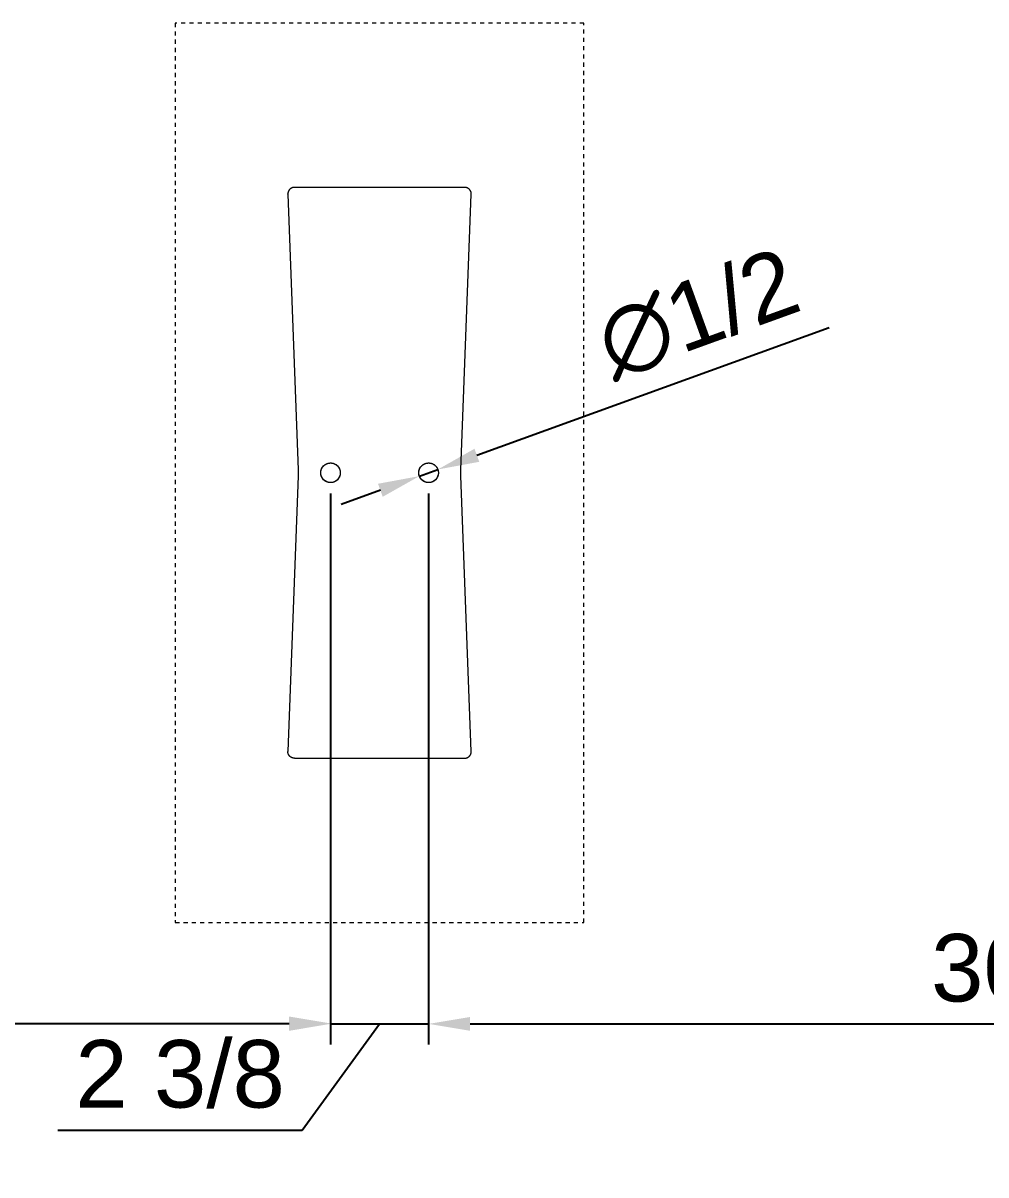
# Model space of a CAD drawing. Header units: inches. Extents: x 1 to 179, y 2 to 121.
# Drawn here: x 38.49 to 61.68, y 2.33 to 30.06 of the extents above; entities that cross this region are included whole.
import ezdxf

# ---------------------------------------------------------------- set-up
doc = ezdxf.new("R2010")
doc.units = ezdxf.units.IN
doc.linetypes.add('HIDDEN', pattern=[1.905, 1.27, -0.635])
for name, color, linetype, lineweight in [('ZANO_R', 7, 'Continuous', 0), ('ZANO_R_przerywana', 250, 'HIDDEN', 0), ('ZANO_W', 1, 'Continuous', 0)]:
    doc.layers.add(name, color=color, linetype=linetype, lineweight=lineweight)
doc.styles.get("Standard").update_dxf_attribs({"font": 'arial.ttf'})
doc.dimstyles.new('amerykanie', dxfattribs={"dimtxt": 50, "dimasz": 50, "dimexe": 0.5, "dimexo": 0.5, "dimgap": 1, "dimtad": 1, "dimdec": 0, "dimzin": 0, "dimlunit": 5, "dimtxsty": 'Standard', "dimcen": 0.09, "dimclrd": 1, "dimclre": 1, "dimclrt": 1, "dimazin": 0, "dimtfac": 1, "dimtdec": 0, "dimtmove": 0, "dimatfit": 3, "dimfxl": 1, "dimtzin": 0, "dimarcsym": 1})

# ---------------------------------------------------------------- blocks, each defined once
blk = doc.blocks.new('*D406')
at = {"layer": 'ZANO_W', "color": 1, "lineweight": -2}
for p, q in [((15.379, 18.737), (15.379, 5.482)), ((45.891, 18.737), (45.891, 5.482)), ((16.379, 5.982), (44.891, 5.982))]:
    blk.add_line(p, q, dxfattribs=at)
at = {"layer": 'ZANO_W', "color": 1}
for points in [[(16.379, 6.149), (16.379, 5.816), (15.379, 5.982)], [(44.891, 5.816), (44.891, 6.149), (45.891, 5.982)]]:
    blk.add_solid(points, dxfattribs=at)
at = {"layer": 'ZANO_W', "color": 1, "insert": (30.635, 7.323), "char_height": 1.625, "attachment_point": 5}
blk.add_mtext('30 1/2', dxfattribs=at)
blk = doc.blocks.new('*D407')
at = {"layer": 'ZANO_W', "color": 1, "lineweight": -2}
for p, q in [((45.891, 18.737), (45.891, 5.471)), ((48.253, 18.737), (48.253, 5.471)), ((44.891, 5.971), (43.891, 5.971)), ((45.21, 3.416), (47.072, 5.971)), ((45.891, 5.971), (48.253, 5.971)), ((49.253, 5.971), (50.253, 5.971)), ((39.327, 3.416), (45.21, 3.416))]:
    blk.add_line(p, q, dxfattribs=at)
at = {"layer": 'ZANO_W', "color": 1}
for points in [[(44.891, 5.804), (44.891, 6.137), (45.891, 5.971)], [(49.253, 6.137), (49.253, 5.804), (48.253, 5.971)]]:
    blk.add_solid(points, dxfattribs=at)
at = {"layer": 'ZANO_W', "color": 1, "insert": (42.269, 4.757), "char_height": 1.625, "attachment_point": 5}
blk.add_mtext('2 3/8', dxfattribs=at)
blk = doc.blocks.new('*D408')
at = {"layer": 'ZANO_W', "color": 1, "lineweight": -2}
for p, q in [((48.253, 18.737), (48.253, 5.471)), ((78.765, 18.737), (78.765, 5.471)), ((49.253, 5.971), (77.765, 5.971))]:
    blk.add_line(p, q, dxfattribs=at)
at = {"layer": 'ZANO_W', "color": 1}
for points in [[(49.253, 6.137), (49.253, 5.804), (48.253, 5.971)], [(77.765, 5.804), (77.765, 6.137), (78.765, 5.971)]]:
    blk.add_solid(points, dxfattribs=at)
at = {"layer": 'ZANO_W', "color": 1, "insert": (63.509, 7.311), "char_height": 1.625, "attachment_point": 5}
blk.add_mtext('30 1/2', dxfattribs=at)
blk = doc.blocks.new('*D414')
at = {"layer": 'ZANO_W', "color": 1, "lineweight": -2}
for p, q in [((49.415, 19.658), (57.896, 22.731)), ((48.031, 19.157), (48.475, 19.317)), ((47.091, 18.816), (46.15, 18.475))]:
    blk.add_line(p, q, dxfattribs=at)
at = {"layer": 'ZANO_W', "color": 1}
for points in [[(49.358, 19.815), (49.472, 19.501), (48.475, 19.317)], [(47.147, 18.659), (47.034, 18.973), (48.031, 19.157)]]:
    blk.add_solid(points, dxfattribs=at)
at = {"layer": 'ZANO_W', "color": 1, "insert": (54.743, 23.051), "char_height": 1.625, "attachment_point": 5, "rotation": 19.9161}
blk.add_mtext('∅1/2', dxfattribs=at)

msp = doc.modelspace()

# ---------------------------------------------------------------- linework, layer by layer
at = {"layer": 'ZANO_R'}
for p, q in [((44.91722, 26.06827), (44.91322, 26.06467)), ((44.92133, 26.07173), (44.91722, 26.06827)), ((44.92556, 26.07506), (44.92133, 26.07173)), ((44.9299, 26.07823), (44.92556, 26.07506)), ((44.93434, 26.08126), (44.9299, 26.07823)), ((44.93889, 26.08413), (44.93434, 26.08126)), ((44.94353, 26.08684), (44.93889, 26.08413)), ((44.94826, 26.0894), (44.94353, 26.08684)), ((44.95308, 26.09179), (44.94826, 26.0894)), ((44.95797, 26.09402), (44.95308, 26.09179)), ((44.96294, 26.09608), (44.95797, 26.09402)), ((44.96798, 26.09796), (44.96294, 26.09608)), ((44.97307, 26.09968), (44.96798, 26.09796)), ((44.97822, 26.10122), (44.97307, 26.09968)), ((44.98343, 26.10258), (44.97822, 26.10122)), ((44.98867, 26.10376), (44.98343, 26.10258)), ((44.99395, 26.10477), (44.98867, 26.10376)), ((44.99927, 26.10559), (44.99395, 26.10477)), ((45.00461, 26.10623), (44.99927, 26.10559)), ((45.00997, 26.10669), (45.00461, 26.10623)), ((45.01534, 26.10696), (45.00997, 26.10669)), ((45.02071, 26.10706), (45.01534, 26.10696)), ((49.12282, 26.10706), (45.02071, 26.10706)), ((49.1282, 26.10696), (49.12282, 26.10706)), ((49.13359, 26.10669), (49.1282, 26.10696)), ((49.13895, 26.10623), (49.13359, 26.10669)), ((49.1443, 26.10558), (49.13895, 26.10623)), ((49.14963, 26.10476), (49.1443, 26.10558)), ((49.15492, 26.10375), (49.14963, 26.10476)), ((49.16018, 26.10256), (49.15492, 26.10375)), ((49.16539, 26.10119), (49.16018, 26.10256)), ((49.17055, 26.09964), (49.16539, 26.10119)), ((49.17566, 26.09792), (49.17055, 26.09964)), ((49.18071, 26.09603), (49.17566, 26.09792)), ((49.18568, 26.09396), (49.18071, 26.09603)), ((49.19059, 26.09173), (49.18568, 26.09396)), ((49.19541, 26.08932), (49.19059, 26.09173)), ((49.20015, 26.08676), (49.19541, 26.08932)), ((49.2048, 26.08403), (49.20015, 26.08676)), ((49.20935, 26.08115), (49.2048, 26.08403)), ((49.2138, 26.07811), (49.20935, 26.08115)), ((49.21815, 26.07492), (49.2138, 26.07811)), ((49.22238, 26.07159), (49.21815, 26.07492)), ((49.22649, 26.06811), (49.22238, 26.07159)), ((49.23049, 26.06449), (49.22649, 26.06811)), ((44.86332, 25.95495), (44.86323, 25.94957)), ((44.86326, 25.94662), (44.86323, 25.94957)), ((44.86334, 25.94366), (44.86326, 25.94662)), ((44.8636, 25.96032), (44.86332, 25.95495)), ((44.86334, 25.94366), (45.11278, 19.31096)), ((44.86406, 25.96568), (44.8636, 25.96032)), ((44.8647, 25.97102), (44.86406, 25.96568)), ((44.86552, 25.97633), (44.8647, 25.97102)), ((44.86653, 25.98162), (44.86552, 25.97633)), ((44.86771, 25.98686), (44.86653, 25.98162)), ((44.86907, 25.99206), (44.86771, 25.98686)), ((44.87061, 25.99722), (44.86907, 25.99206)), ((44.87232, 26.00231), (44.87061, 25.99722)), ((44.87421, 26.00735), (44.87232, 26.00231)), ((44.87627, 26.01232), (44.87421, 26.00735)), ((44.8785, 26.01721), (44.87627, 26.01232)), ((44.88089, 26.02203), (44.8785, 26.01721)), ((44.88344, 26.02676), (44.88089, 26.02203)), ((44.88616, 26.0314), (44.88344, 26.02676)), ((44.88903, 26.03595), (44.88616, 26.0314)), ((44.89206, 26.04039), (44.88903, 26.03595)), ((44.89523, 26.04473), (44.89206, 26.04039)), ((44.89855, 26.04896), (44.89523, 26.04473)), ((44.90202, 26.05307), (44.89855, 26.04896)), ((44.90562, 26.05706), (44.90202, 26.05307)), ((44.90936, 26.06093), (44.90562, 26.05706)), ((44.91322, 26.06467), (44.90936, 26.06093)), ((49.03075, 19.31096), (49.28018, 25.94366)), ((49.23436, 26.06074), (49.23049, 26.06449)), ((49.2381, 26.05686), (49.23436, 26.06074)), ((49.2417, 26.05285), (49.2381, 26.05686)), ((49.24516, 26.04873), (49.2417, 26.05285)), ((49.24848, 26.04448), (49.24516, 26.04873)), ((49.25166, 26.04013), (49.24848, 26.04448)), ((49.25468, 26.03567), (49.25166, 26.04013)), ((49.25755, 26.0311), (49.25468, 26.03567)), ((49.26026, 26.02645), (49.25755, 26.0311)), ((49.26281, 26.0217), (49.26026, 26.02645)), ((49.26519, 26.01687), (49.26281, 26.0217)), ((49.26741, 26.01196), (49.26519, 26.01687)), ((49.26946, 26.00697), (49.26741, 26.01196)), ((49.27134, 26.00192), (49.26946, 26.00697)), ((49.27305, 25.99681), (49.27134, 26.00192)), ((49.27457, 25.99164), (49.27305, 25.99681)), ((49.27592, 25.98642), (49.27457, 25.99164)), ((49.2771, 25.98116), (49.27592, 25.98642)), ((49.27809, 25.97587), (49.2771, 25.98116)), ((49.27889, 25.97054), (49.27809, 25.97587)), ((49.27952, 25.96519), (49.27889, 25.97054)), ((49.27996, 25.95982), (49.27952, 25.96519)), ((49.28022, 25.95443), (49.27996, 25.95982)), ((49.28018, 25.94366), (49.28029, 25.94904)), ((49.28029, 25.94904), (49.28022, 25.95443)), ((45.72508, 19.40545), (45.73099, 19.41106)), ((45.73099, 19.41106), (45.73709, 19.41647)), ((45.73709, 19.41647), (45.74338, 19.42166)), ((45.74338, 19.42166), (45.74984, 19.42664)), ((45.74984, 19.42664), (45.75647, 19.43139)), ((45.75647, 19.43139), (45.76326, 19.4359)), ((45.76326, 19.4359), (45.77021, 19.44018)), ((45.77021, 19.44018), (45.77729, 19.44422)), ((45.77729, 19.44422), (45.78451, 19.44801)), ((45.78451, 19.44801), (45.79186, 19.45155)), ((45.79186, 19.45155), (45.79932, 19.45483)), ((45.79932, 19.45483), (45.8069, 19.45785)), ((45.8069, 19.45785), (45.81457, 19.46061)), ((45.81457, 19.46061), (45.82233, 19.4631)), ((45.82233, 19.4631), (45.83018, 19.46533)), ((45.83018, 19.46533), (45.8381, 19.46728)), ((45.8381, 19.46728), (45.84608, 19.46896)), ((45.84608, 19.46896), (45.85411, 19.47036)), ((45.85411, 19.47036), (45.86219, 19.47148)), ((45.86219, 19.47148), (45.8703, 19.47232)), ((45.8703, 19.47232), (45.87844, 19.47288)), ((45.87844, 19.47288), (45.88658, 19.47317)), ((45.88658, 19.47317), (45.89474, 19.47317)), ((45.89474, 19.47317), (45.90289, 19.47288)), ((45.90289, 19.47288), (45.91102, 19.47232)), ((45.91102, 19.47232), (45.91914, 19.47148)), ((45.91914, 19.47148), (45.92721, 19.47036)), ((45.92721, 19.47036), (45.93525, 19.46896)), ((45.93525, 19.46896), (45.94323, 19.46728)), ((45.94323, 19.46728), (45.95114, 19.46533)), ((45.95114, 19.46533), (45.95899, 19.4631)), ((45.95899, 19.4631), (45.96675, 19.46061)), ((45.96675, 19.46061), (45.97443, 19.45785)), ((45.97443, 19.45785), (45.982, 19.45483)), ((45.982, 19.45483), (45.98947, 19.45155)), ((45.98947, 19.45155), (45.99681, 19.44801)), ((45.99681, 19.44801), (46.00403, 19.44422)), ((46.00403, 19.44422), (46.01112, 19.44018)), ((46.01112, 19.44018), (46.01806, 19.4359)), ((46.01806, 19.4359), (46.02485, 19.43139)), ((46.02485, 19.43139), (46.03148, 19.42664)), ((46.03148, 19.42664), (46.03794, 19.42166)), ((46.03794, 19.42166), (46.04423, 19.41647)), ((46.04423, 19.41647), (46.05033, 19.41106)), ((46.05033, 19.41106), (46.05625, 19.40545)), ((48.08728, 19.40545), (48.09319, 19.41106)), ((48.09319, 19.41106), (48.0993, 19.41647)), ((48.0993, 19.41647), (48.10558, 19.42166)), ((48.10558, 19.42166), (48.11205, 19.42664)), ((48.11205, 19.42664), (48.11868, 19.43139)), ((48.11868, 19.43139), (48.12547, 19.4359)), ((48.12547, 19.4359), (48.13241, 19.44018)), ((48.13241, 19.44018), (48.13949, 19.44422)), ((48.13949, 19.44422), (48.14672, 19.44801)), ((48.14672, 19.44801), (48.15406, 19.45155)), ((48.15406, 19.45155), (48.16153, 19.45483)), ((48.16153, 19.45483), (48.1691, 19.45785)), ((48.1691, 19.45785), (48.17677, 19.46061)), ((48.17677, 19.46061), (48.18454, 19.4631)), ((48.18454, 19.4631), (48.19238, 19.46533)), ((48.19238, 19.46533), (48.2003, 19.46728)), ((48.2003, 19.46728), (48.20828, 19.46896)), ((48.20828, 19.46896), (48.21632, 19.47036)), ((48.21632, 19.47036), (48.22439, 19.47148)), ((48.22439, 19.47148), (48.2325, 19.47232)), ((48.2325, 19.47232), (48.24064, 19.47288)), ((48.24064, 19.47288), (48.24879, 19.47317)), ((48.24879, 19.47317), (48.25694, 19.47317)), ((48.25694, 19.47317), (48.26509, 19.47288)), ((48.26509, 19.47288), (48.27323, 19.47232)), ((48.27323, 19.47232), (48.28134, 19.47148)), ((48.28134, 19.47148), (48.28942, 19.47036)), ((48.28942, 19.47036), (48.29745, 19.46896)), ((48.29745, 19.46896), (48.30543, 19.46728)), ((48.30543, 19.46728), (48.31335, 19.46533)), ((48.31335, 19.46533), (48.32119, 19.4631)), ((48.32119, 19.4631), (48.32896, 19.46061)), ((48.32896, 19.46061), (48.33663, 19.45785)), ((48.33663, 19.45785), (48.3442, 19.45483)), ((48.3442, 19.45483), (48.35167, 19.45155)), ((48.35167, 19.45155), (48.35902, 19.44801)), ((48.35902, 19.44801), (48.36624, 19.44422)), ((48.36624, 19.44422), (48.37332, 19.44018)), ((48.37332, 19.44018), (48.38026, 19.4359)), ((48.38026, 19.4359), (48.38705, 19.43139)), ((48.38705, 19.43139), (48.39368, 19.42664)), ((48.39368, 19.42664), (48.40015, 19.42166)), ((48.40015, 19.42166), (48.40643, 19.41647)), ((48.40643, 19.41647), (48.41254, 19.41106)), ((48.41254, 19.41106), (48.41845, 19.40545)), ((45.11278, 19.163), (44.86334, 12.5303)), ((45.11278, 19.31096), (45.11382, 19.27398)), ((45.11382, 19.19998), (45.11278, 19.163)), ((45.11382, 19.27398), (45.11417, 19.23698)), ((45.11417, 19.23698), (45.11382, 19.19998)), ((45.65444, 19.23698), (45.65458, 19.24513)), ((45.65458, 19.22883), (45.65444, 19.23698)), ((45.65458, 19.24513), (45.655, 19.25328)), ((45.655, 19.22068), (45.65458, 19.22883)), ((45.655, 19.25328), (45.65571, 19.2614)), ((45.65571, 19.21256), (45.655, 19.22068)), ((45.65571, 19.2614), (45.65669, 19.2695)), ((45.65669, 19.20446), (45.65571, 19.21256)), ((45.65669, 19.2695), (45.65795, 19.27755)), ((45.65795, 19.19641), (45.65669, 19.20446)), ((45.65795, 19.27755), (45.65949, 19.28556)), ((45.65949, 19.1884), (45.65795, 19.19641)), ((45.65949, 19.28556), (45.66131, 19.29351)), ((45.66131, 19.18045), (45.65949, 19.1884)), ((45.66131, 19.29351), (45.66339, 19.30139)), ((45.66339, 19.17257), (45.66131, 19.18045)), ((45.66339, 19.30139), (45.66575, 19.3092)), ((45.66575, 19.16476), (45.66339, 19.17257)), ((45.66575, 19.3092), (45.66838, 19.31692)), ((45.66838, 19.15704), (45.66575, 19.16476)), ((45.66838, 19.31692), (45.67127, 19.32455)), ((45.67127, 19.14942), (45.66838, 19.15704)), ((45.67127, 19.32455), (45.67442, 19.33207)), ((45.67442, 19.1419), (45.67127, 19.14942)), ((45.67442, 19.33207), (45.67784, 19.33947)), ((45.67784, 19.13449), (45.67442, 19.1419)), ((45.67784, 19.33947), (45.6815, 19.34676)), ((45.6815, 19.1272), (45.67784, 19.13449)), ((45.6815, 19.34676), (45.68541, 19.35391)), ((45.68541, 19.35391), (45.68957, 19.36093)), ((45.68957, 19.36093), (45.69397, 19.36779)), ((45.69397, 19.36779), (45.6986, 19.3745)), ((45.6986, 19.3745), (45.70346, 19.38105)), ((45.70346, 19.38105), (45.70855, 19.38743)), ((45.70855, 19.38743), (45.71385, 19.39362)), ((45.71385, 19.39362), (45.71936, 19.39963)), ((45.71936, 19.39963), (45.72508, 19.40545)), ((46.05625, 19.40545), (46.06196, 19.39963)), ((46.06196, 19.39963), (46.06748, 19.39362)), ((46.06748, 19.39362), (46.07278, 19.38743)), ((46.07278, 19.38743), (46.07786, 19.38105)), ((46.07786, 19.38105), (46.08272, 19.3745)), ((46.08272, 19.3745), (46.08735, 19.36779)), ((46.08735, 19.36779), (46.09175, 19.36093)), ((46.09175, 19.36093), (46.09591, 19.35391)), ((46.09591, 19.35391), (46.09982, 19.34676)), ((46.09982, 19.34676), (46.10349, 19.33947)), ((46.10349, 19.13449), (46.09982, 19.1272)), ((46.10349, 19.33947), (46.1069, 19.33207)), ((46.1069, 19.1419), (46.10349, 19.13449)), ((46.1069, 19.33207), (46.11005, 19.32455)), ((46.11005, 19.14942), (46.1069, 19.1419)), ((46.11005, 19.32455), (46.11294, 19.31692)), ((46.11294, 19.15704), (46.11005, 19.14942)), ((46.11294, 19.31692), (46.11557, 19.3092)), ((46.11557, 19.16476), (46.11294, 19.15704)), ((46.11557, 19.3092), (46.11793, 19.30139)), ((46.11793, 19.17257), (46.11557, 19.16476)), ((46.11793, 19.30139), (46.12002, 19.29351)), ((46.12002, 19.18045), (46.11793, 19.17257)), ((46.12002, 19.29351), (46.12183, 19.28556)), ((46.12183, 19.1884), (46.12002, 19.18045)), ((46.12183, 19.28556), (46.12337, 19.27755)), ((46.12337, 19.19641), (46.12183, 19.1884)), ((46.12337, 19.27755), (46.12463, 19.2695)), ((46.12463, 19.20446), (46.12337, 19.19641)), ((46.12463, 19.2695), (46.12562, 19.2614)), ((46.12562, 19.21256), (46.12463, 19.20446)), ((46.12562, 19.2614), (46.12632, 19.25328)), ((46.12632, 19.22068), (46.12562, 19.21256)), ((46.12632, 19.25328), (46.12674, 19.24513)), ((46.12674, 19.22883), (46.12632, 19.22068)), ((46.12674, 19.24513), (46.12688, 19.23698)), ((46.12688, 19.23698), (46.12674, 19.22883)), ((48.01665, 19.23698), (48.01679, 19.24513)), ((48.01679, 19.22883), (48.01665, 19.23698)), ((48.01679, 19.24513), (48.01721, 19.25328)), ((48.01721, 19.22068), (48.01679, 19.22883)), ((48.01721, 19.25328), (48.01791, 19.2614)), ((48.01791, 19.21256), (48.01721, 19.22068)), ((48.01791, 19.2614), (48.01889, 19.2695)), ((48.01889, 19.20446), (48.01791, 19.21256)), ((48.01889, 19.2695), (48.02016, 19.27755)), ((48.02016, 19.19641), (48.01889, 19.20446)), ((48.02016, 19.27755), (48.02169, 19.28556)), ((48.02169, 19.1884), (48.02016, 19.19641)), ((48.02169, 19.28556), (48.02351, 19.29351)), ((48.02351, 19.18045), (48.02169, 19.1884)), ((48.02351, 19.29351), (48.0256, 19.30139)), ((48.0256, 19.17257), (48.02351, 19.18045)), ((48.0256, 19.30139), (48.02796, 19.3092)), ((48.02796, 19.16476), (48.0256, 19.17257)), ((48.02796, 19.3092), (48.03058, 19.31692)), ((48.03058, 19.15704), (48.02796, 19.16476)), ((48.03058, 19.31692), (48.03347, 19.32455)), ((48.03347, 19.14942), (48.03058, 19.15704)), ((48.03347, 19.32455), (48.03663, 19.33207)), ((48.03663, 19.1419), (48.03347, 19.14942)), ((48.03663, 19.33207), (48.04004, 19.33947)), ((48.04004, 19.13449), (48.03663, 19.1419)), ((48.04004, 19.33947), (48.0437, 19.34676)), ((48.0437, 19.1272), (48.04004, 19.13449)), ((48.0437, 19.34676), (48.04762, 19.35391)), ((48.04762, 19.35391), (48.05177, 19.36093)), ((48.05177, 19.36093), (48.05617, 19.36779)), ((48.05617, 19.36779), (48.06081, 19.3745)), ((48.06081, 19.3745), (48.06567, 19.38105)), ((48.06567, 19.38105), (48.07075, 19.38743)), ((48.07075, 19.38743), (48.07605, 19.39362)), ((48.07605, 19.39362), (48.08156, 19.39963)), ((48.08156, 19.39963), (48.08728, 19.40545)), ((48.41845, 19.40545), (48.42417, 19.39963)), ((48.42417, 19.39963), (48.42968, 19.39362)), ((48.42968, 19.39362), (48.43498, 19.38743)), ((48.43498, 19.38743), (48.44006, 19.38105)), ((48.44006, 19.38105), (48.44493, 19.3745)), ((48.44493, 19.3745), (48.44956, 19.36779)), ((48.44956, 19.36779), (48.45396, 19.36093)), ((48.45396, 19.36093), (48.45811, 19.35391)), ((48.45811, 19.35391), (48.46203, 19.34676)), ((48.46203, 19.34676), (48.46569, 19.33947)), ((48.46569, 19.13449), (48.46203, 19.1272)), ((48.46569, 19.33947), (48.4691, 19.33207)), ((48.4691, 19.1419), (48.46569, 19.13449)), ((48.4691, 19.33207), (48.47226, 19.32455)), ((48.47226, 19.14942), (48.4691, 19.1419)), ((48.47226, 19.32455), (48.47515, 19.31692)), ((48.47515, 19.15704), (48.47226, 19.14942)), ((48.47515, 19.31692), (48.47778, 19.3092)), ((48.47778, 19.16476), (48.47515, 19.15704)), ((48.47778, 19.3092), (48.48013, 19.30139)), ((48.48013, 19.17257), (48.47778, 19.16476)), ((48.48013, 19.30139), (48.48222, 19.29351)), ((48.48222, 19.18045), (48.48013, 19.17257)), ((48.48222, 19.29351), (48.48404, 19.28556)), ((48.48404, 19.1884), (48.48222, 19.18045)), ((48.48404, 19.28556), (48.48558, 19.27755)), ((48.48558, 19.19641), (48.48404, 19.1884)), ((48.48558, 19.27755), (48.48684, 19.2695)), ((48.48684, 19.20446), (48.48558, 19.19641)), ((48.48684, 19.2695), (48.48782, 19.2614)), ((48.48782, 19.21256), (48.48684, 19.20446)), ((48.48782, 19.2614), (48.48852, 19.25328)), ((48.48852, 19.22068), (48.48782, 19.21256)), ((48.48852, 19.25328), (48.48895, 19.24513)), ((48.48895, 19.22883), (48.48852, 19.22068)), ((48.48895, 19.24513), (48.48909, 19.23698)), ((48.48909, 19.23698), (48.48895, 19.22883)), ((49.02951, 19.26164), (49.03075, 19.31096)), ((49.02951, 19.21232), (49.02951, 19.26164)), ((49.03075, 19.163), (49.02951, 19.21232)), ((49.28018, 12.5303), (49.03075, 19.163)), ((45.68541, 19.12005), (45.6815, 19.1272)), ((45.68957, 19.11303), (45.68541, 19.12005)), ((45.69397, 19.10617), (45.68957, 19.11303)), ((45.6986, 19.09946), (45.69397, 19.10617)), ((45.70346, 19.09291), (45.6986, 19.09946)), ((45.70855, 19.08653), (45.70346, 19.09291)), ((45.71385, 19.08034), (45.70855, 19.08653)), ((45.71936, 19.07433), (45.71385, 19.08034)), ((45.72508, 19.06851), (45.71936, 19.07433)), ((45.73099, 19.0629), (45.72508, 19.06851)), ((45.73709, 19.05749), (45.73099, 19.0629)), ((45.74338, 19.0523), (45.73709, 19.05749)), ((45.74984, 19.04732), (45.74338, 19.0523)), ((45.75647, 19.04257), (45.74984, 19.04732)), ((45.76326, 19.03806), (45.75647, 19.04257)), ((45.77021, 19.03378), (45.76326, 19.03806)), ((45.77729, 19.02974), (45.77021, 19.03378)), ((45.78451, 19.02595), (45.77729, 19.02974)), ((45.79186, 19.02242), (45.78451, 19.02595)), ((45.79932, 19.01913), (45.79186, 19.02242)), ((45.8069, 19.01611), (45.79932, 19.01913)), ((45.81457, 19.01335), (45.8069, 19.01611)), ((45.82233, 19.01086), (45.81457, 19.01335)), ((45.83018, 19.00863), (45.82233, 19.01086)), ((45.8381, 19.00668), (45.83018, 19.00863)), ((45.84608, 19.00501), (45.8381, 19.00668)), ((45.85411, 19.0036), (45.84608, 19.00501)), ((45.86219, 19.00248), (45.85411, 19.0036)), ((45.8703, 19.00164), (45.86219, 19.00248)), ((45.87844, 19.00108), (45.8703, 19.00164)), ((45.88658, 19.0008), (45.87844, 19.00108)), ((45.89474, 19.0008), (45.88658, 19.0008)), ((45.90289, 19.00108), (45.89474, 19.0008)), ((45.91102, 19.00164), (45.90289, 19.00108)), ((45.91914, 19.00248), (45.91102, 19.00164)), ((45.92721, 19.0036), (45.91914, 19.00248)), ((45.93525, 19.00501), (45.92721, 19.0036)), ((45.94323, 19.00668), (45.93525, 19.00501)), ((45.95114, 19.00863), (45.94323, 19.00668)), ((45.95899, 19.01086), (45.95114, 19.00863)), ((45.96675, 19.01335), (45.95899, 19.01086)), ((45.97443, 19.01611), (45.96675, 19.01335)), ((45.982, 19.01913), (45.97443, 19.01611)), ((45.98947, 19.02242), (45.982, 19.01913)), ((45.99681, 19.02595), (45.98947, 19.02242)), ((46.00403, 19.02974), (45.99681, 19.02595)), ((46.01112, 19.03378), (46.00403, 19.02974)), ((46.01806, 19.03806), (46.01112, 19.03378)), ((46.02485, 19.04257), (46.01806, 19.03806)), ((46.03148, 19.04732), (46.02485, 19.04257)), ((46.03794, 19.0523), (46.03148, 19.04732)), ((46.04423, 19.05749), (46.03794, 19.0523)), ((46.05033, 19.0629), (46.04423, 19.05749)), ((46.05625, 19.06851), (46.05033, 19.0629)), ((46.06196, 19.07433), (46.05625, 19.06851)), ((46.06748, 19.08034), (46.06196, 19.07433)), ((46.07278, 19.08653), (46.06748, 19.08034)), ((46.07786, 19.09291), (46.07278, 19.08653)), ((46.08272, 19.09946), (46.07786, 19.09291)), ((46.08735, 19.10617), (46.08272, 19.09946)), ((46.09175, 19.11303), (46.08735, 19.10617)), ((46.09591, 19.12005), (46.09175, 19.11303)), ((46.09982, 19.1272), (46.09591, 19.12005)), ((48.04762, 19.12005), (48.0437, 19.1272)), ((48.05177, 19.11303), (48.04762, 19.12005)), ((48.05617, 19.10617), (48.05177, 19.11303)), ((48.06081, 19.09946), (48.05617, 19.10617)), ((48.06567, 19.09291), (48.06081, 19.09946)), ((48.07075, 19.08653), (48.06567, 19.09291)), ((48.07605, 19.08034), (48.07075, 19.08653)), ((48.08156, 19.07433), (48.07605, 19.08034)), ((48.08728, 19.06851), (48.08156, 19.07433)), ((48.09319, 19.0629), (48.08728, 19.06851)), ((48.0993, 19.05749), (48.09319, 19.0629)), ((48.10558, 19.0523), (48.0993, 19.05749)), ((48.11205, 19.04732), (48.10558, 19.0523)), ((48.11868, 19.04257), (48.11205, 19.04732)), ((48.12547, 19.03806), (48.11868, 19.04257)), ((48.13241, 19.03378), (48.12547, 19.03806)), ((48.13949, 19.02974), (48.13241, 19.03378)), ((48.14672, 19.02595), (48.13949, 19.02974)), ((48.15406, 19.02242), (48.14672, 19.02595)), ((48.16153, 19.01913), (48.15406, 19.02242)), ((48.1691, 19.01611), (48.16153, 19.01913)), ((48.17677, 19.01335), (48.1691, 19.01611)), ((48.18454, 19.01086), (48.17677, 19.01335)), ((48.19238, 19.00863), (48.18454, 19.01086)), ((48.2003, 19.00668), (48.19238, 19.00863)), ((48.20828, 19.00501), (48.2003, 19.00668)), ((48.21632, 19.0036), (48.20828, 19.00501)), ((48.22439, 19.00248), (48.21632, 19.0036)), ((48.2325, 19.00164), (48.22439, 19.00248)), ((48.24064, 19.00108), (48.2325, 19.00164)), ((48.24879, 19.0008), (48.24064, 19.00108)), ((48.25694, 19.0008), (48.24879, 19.0008)), ((48.26509, 19.00108), (48.25694, 19.0008)), ((48.27323, 19.00164), (48.26509, 19.00108)), ((48.28134, 19.00248), (48.27323, 19.00164)), ((48.28942, 19.0036), (48.28134, 19.00248)), ((48.29745, 19.00501), (48.28942, 19.0036)), ((48.30543, 19.00668), (48.29745, 19.00501)), ((48.31335, 19.00863), (48.30543, 19.00668)), ((48.32119, 19.01086), (48.31335, 19.00863)), ((48.32896, 19.01335), (48.32119, 19.01086)), ((48.33663, 19.01611), (48.32896, 19.01335)), ((48.3442, 19.01913), (48.33663, 19.01611)), ((48.35167, 19.02242), (48.3442, 19.01913)), ((48.35902, 19.02595), (48.35167, 19.02242)), ((48.36624, 19.02974), (48.35902, 19.02595)), ((48.37332, 19.03378), (48.36624, 19.02974)), ((48.38026, 19.03806), (48.37332, 19.03378)), ((48.38705, 19.04257), (48.38026, 19.03806)), ((48.39368, 19.04732), (48.38705, 19.04257)), ((48.40015, 19.0523), (48.39368, 19.04732)), ((48.40643, 19.05749), (48.40015, 19.0523)), ((48.41254, 19.0629), (48.40643, 19.05749)), ((48.41845, 19.06851), (48.41254, 19.0629)), ((48.42417, 19.07433), (48.41845, 19.06851)), ((48.42968, 19.08034), (48.42417, 19.07433)), ((48.43498, 19.08653), (48.42968, 19.08034)), ((48.44006, 19.09291), (48.43498, 19.08653)), ((48.44493, 19.09946), (48.44006, 19.09291)), ((48.44956, 19.10617), (48.44493, 19.09946)), ((48.45396, 19.11303), (48.44956, 19.10617)), ((48.45811, 19.12005), (48.45396, 19.11303)), ((48.46203, 19.1272), (48.45811, 19.12005)), ((44.86326, 12.52735), (44.86323, 12.52439)), ((44.86332, 12.51901), (44.86323, 12.52439)), ((44.86334, 12.5303), (44.86326, 12.52735)), ((44.8636, 12.51364), (44.86332, 12.51901)), ((44.86406, 12.50828), (44.8636, 12.51364)), ((44.8647, 12.50294), (44.86406, 12.50828)), ((44.86552, 12.49763), (44.8647, 12.50294)), ((44.86653, 12.49235), (44.86552, 12.49763)), ((44.86771, 12.4871), (44.86653, 12.49235)), ((44.86907, 12.4819), (44.86771, 12.4871)), ((44.87061, 12.47675), (44.86907, 12.4819)), ((49.27305, 12.47715), (49.27457, 12.48232)), ((49.27457, 12.48232), (49.27592, 12.48754)), ((49.27592, 12.48754), (49.2771, 12.4928)), ((49.2771, 12.4928), (49.27809, 12.49809)), ((49.27809, 12.49809), (49.27889, 12.50342)), ((49.27889, 12.50342), (49.27952, 12.50877)), ((49.27952, 12.50877), (49.27996, 12.51415)), ((49.27996, 12.51415), (49.28022, 12.51953)), ((49.28029, 12.52492), (49.28018, 12.5303)), ((49.28022, 12.51953), (49.28029, 12.52492)), ((44.87232, 12.47165), (44.87061, 12.47675)), ((44.87421, 12.46661), (44.87232, 12.47165)), ((44.87627, 12.46165), (44.87421, 12.46661)), ((44.8785, 12.45675), (44.87627, 12.46165)), ((44.88089, 12.45193), (44.8785, 12.45675)), ((44.88344, 12.4472), (44.88089, 12.45193)), ((44.88616, 12.44256), (44.88344, 12.4472)), ((44.88903, 12.43802), (44.88616, 12.44256)), ((44.89206, 12.43357), (44.88903, 12.43802)), ((44.89523, 12.42923), (44.89206, 12.43357)), ((44.89855, 12.425), (44.89523, 12.42923)), ((44.90202, 12.42089), (44.89855, 12.425)), ((44.90562, 12.4169), (44.90202, 12.42089)), ((44.90936, 12.41303), (44.90562, 12.4169)), ((44.91322, 12.40929), (44.90936, 12.41303)), ((44.91722, 12.40569), (44.91322, 12.40929)), ((44.92133, 12.40223), (44.91722, 12.40569)), ((44.92556, 12.3989), (44.92133, 12.40223)), ((44.9299, 12.39573), (44.92556, 12.3989)), ((44.93434, 12.3927), (44.9299, 12.39573)), ((44.93889, 12.38983), (44.93434, 12.3927)), ((44.94353, 12.38712), (44.93889, 12.38983)), ((44.94826, 12.38456), (44.94353, 12.38712)), ((44.95308, 12.38217), (44.94826, 12.38456)), ((44.95797, 12.37994), (44.95308, 12.38217)), ((44.96294, 12.37789), (44.95797, 12.37994)), ((44.96798, 12.376), (44.96294, 12.37789)), ((44.97307, 12.37428), (44.96798, 12.376)), ((44.97822, 12.37275), (44.97307, 12.37428)), ((44.98343, 12.37138), (44.97822, 12.37275)), ((44.98867, 12.3702), (44.98343, 12.37138)), ((44.99395, 12.3692), (44.98867, 12.3702)), ((44.99927, 12.36837), (44.99395, 12.3692)), ((45.00461, 12.36773), (44.99927, 12.36837)), ((45.00997, 12.36727), (45.00461, 12.36773)), ((45.01534, 12.367), (45.00997, 12.36727)), ((45.02071, 12.36691), (45.01534, 12.367)), ((45.02071, 12.36691), (49.12282, 12.36691)), ((49.12282, 12.36691), (49.1282, 12.367)), ((49.1282, 12.367), (49.13359, 12.36727)), ((49.13359, 12.36727), (49.13895, 12.36773)), ((49.13895, 12.36773), (49.1443, 12.36838)), ((49.1443, 12.36838), (49.14963, 12.36921)), ((49.14963, 12.36921), (49.15492, 12.37021)), ((49.15492, 12.37021), (49.16018, 12.3714)), ((49.16018, 12.3714), (49.16539, 12.37277)), ((49.16539, 12.37277), (49.17055, 12.37432)), ((49.17055, 12.37432), (49.17566, 12.37604)), ((49.17566, 12.37604), (49.18071, 12.37793)), ((49.18071, 12.37793), (49.18568, 12.38)), ((49.18568, 12.38), (49.19059, 12.38223)), ((49.19059, 12.38223), (49.19541, 12.38464)), ((49.19541, 12.38464), (49.20015, 12.3872)), ((49.20015, 12.3872), (49.2048, 12.38993)), ((49.2048, 12.38993), (49.20935, 12.39281)), ((49.20935, 12.39281), (49.2138, 12.39585)), ((49.2138, 12.39585), (49.21815, 12.39904)), ((49.21815, 12.39904), (49.22238, 12.40237)), ((49.22238, 12.40237), (49.22649, 12.40585)), ((49.22649, 12.40585), (49.23049, 12.40947)), ((49.23049, 12.40947), (49.23436, 12.41322)), ((49.23436, 12.41322), (49.2381, 12.4171)), ((49.2381, 12.4171), (49.2417, 12.42111)), ((49.2417, 12.42111), (49.24516, 12.42523)), ((49.24516, 12.42523), (49.24848, 12.42948)), ((49.24848, 12.42948), (49.25166, 12.43383)), ((49.25166, 12.43383), (49.25468, 12.4383)), ((49.25468, 12.4383), (49.25755, 12.44286)), ((49.25755, 12.44286), (49.26026, 12.44752)), ((49.26026, 12.44752), (49.26281, 12.45226)), ((49.26281, 12.45226), (49.26519, 12.45709)), ((49.26519, 12.45709), (49.26741, 12.46201)), ((49.26741, 12.46201), (49.26946, 12.46699)), ((49.26946, 12.46699), (49.27134, 12.47204)), ((49.27134, 12.47204), (49.27305, 12.47715))]:
    msp.add_line(p, q, dxfattribs=at)
for centre, radius in [((45.89068, 19.23699), 0.23621), ((48.25286, 19.23701), 0.23619)]:
    msp.add_circle(centre, radius, dxfattribs=at)
at = {"layer": 'ZANO_R_przerywana', "ltscale": 0.05}
for p, q in [((51.99302, 30.06375), (42.15051, 30.06375)), ((42.15051, 30.06375), (42.15051, 8.41022)), ((51.99302, 8.41022), (51.99302, 30.06375)), ((42.15051, 8.41022), (51.99302, 8.41022))]:
    msp.add_line(p, q, dxfattribs=at)

# ---------------------------------------------------------------- dimensions: what is measured, and where the dimension line sits
at = {"layer": 'ZANO_W'}
dim = msp.add_diameter_dim_2p(p1=(48.03079, 19.15655), p2=(48.47493, 19.31746), dimstyle='amerykanie', override={"dimtxt": 1.625, "dimasz": 1, "dimgap": 0.5, "dimdec": 4, "dimaunit": 1, "dimadec": 1, "dimtdec": 4, "dimtmove": 1, "dimfrac": 2}, dxfattribs=at)
dim.commit()
dim.dimension.update_dxf_attribs({"geometry": '*D414', "text_midpoint": (55.21191, 21.75836), "dimtype": 163})
for base, p1, p2, picture, middle in [((45.89068, 5.98243), (15.37889, 19.23696), (45.89068, 19.23699), '*D406', (30.63478, 7.3232)), ((78.76466, 5.97052), (48.25286, 19.23701), (78.76466, 19.23698), '*D408', (63.50876, 7.31129))]:
    dim = msp.add_linear_dim(base=base, p1=p1, p2=p2, dimstyle='amerykanie', override={"dimtxt": 1.625, "dimasz": 1, "dimgap": 0.5, "dimdec": 4, "dimaunit": 1, "dimadec": 1, "dimtdec": 4, "dimtmove": 1, "dimfrac": 2}, dxfattribs=at)
    dim.commit()
    dim.dimension.update_dxf_attribs({"geometry": picture, "text_midpoint": middle})
dim = msp.add_linear_dim(base=(48.25286, 5.97052), p1=(45.89068, 19.23699), p2=(48.25286, 19.23701), dimstyle='amerykanie', override={"dimtxt": 1.625, "dimasz": 1, "dimgap": 0.5, "dimdec": 4, "dimaunit": 1, "dimadec": 1, "dimtdec": 4, "dimtmove": 1, "dimfrac": 2}, dxfattribs=at)
dim.commit()
dim.dimension.update_dxf_attribs({"geometry": '*D407', "text_midpoint": (44.70992, 3.41632), "dimtype": 160})

doc.saveas('drawing.dxf')
